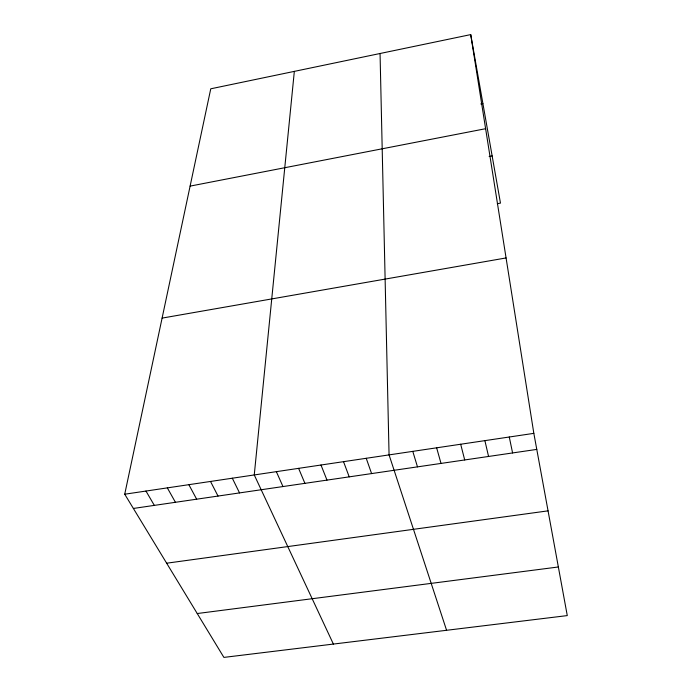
<?xml version="1.0" encoding="UTF-8"?>
<svg xmlns="http://www.w3.org/2000/svg" width="692" height="692" viewBox="0 0 692 692"><rect width="100%" height="100%" fill="white"/><g stroke="black" fill="none" stroke-linecap="round" stroke-linejoin="round"><path stroke-width="1.04" d="M294.334 71.371L254.258 474.946L333.388 644.07M470.724 34.6L533.835 433.356L567.276 615.595L223.897 657.4L124.724 494.218L210.757 88.801L470.724 34.6L500.472 203.111L497.34 203.69M480.81 103.938L482.895 103.523M190.11 186.113L485.62 128.703M489.132 156.496L492.142 155.925M162.101 318.104L506.068 257.943M124.724 494.218L533.835 433.356M133.374 508.456L536.784 449.402M166.651 563.202L548.055 510.852M197.237 613.536L558.357 566.982M145.96 491.052L154.333 505.385M167.334 487.877L175.431 502.297M188.855 484.677L196.658 499.192M210.506 481.45L218.023 496.06M232.313 478.207L239.536 492.912M276.35 471.659L282.976 486.554M298.598 468.346L304.913 483.345M320.984 465.015L326.987 480.11M343.526 461.668L349.218 476.857M366.224 458.286L371.595 473.579M446.582 630.291L389.068 454.886L380.055 53.5M412.778 451.366L417.484 466.866M436.643 447.811L441.012 463.424M460.682 444.238L464.704 459.955M484.893 440.631L488.561 456.461M509.277 437.007L512.59 452.949"/></g></svg>
